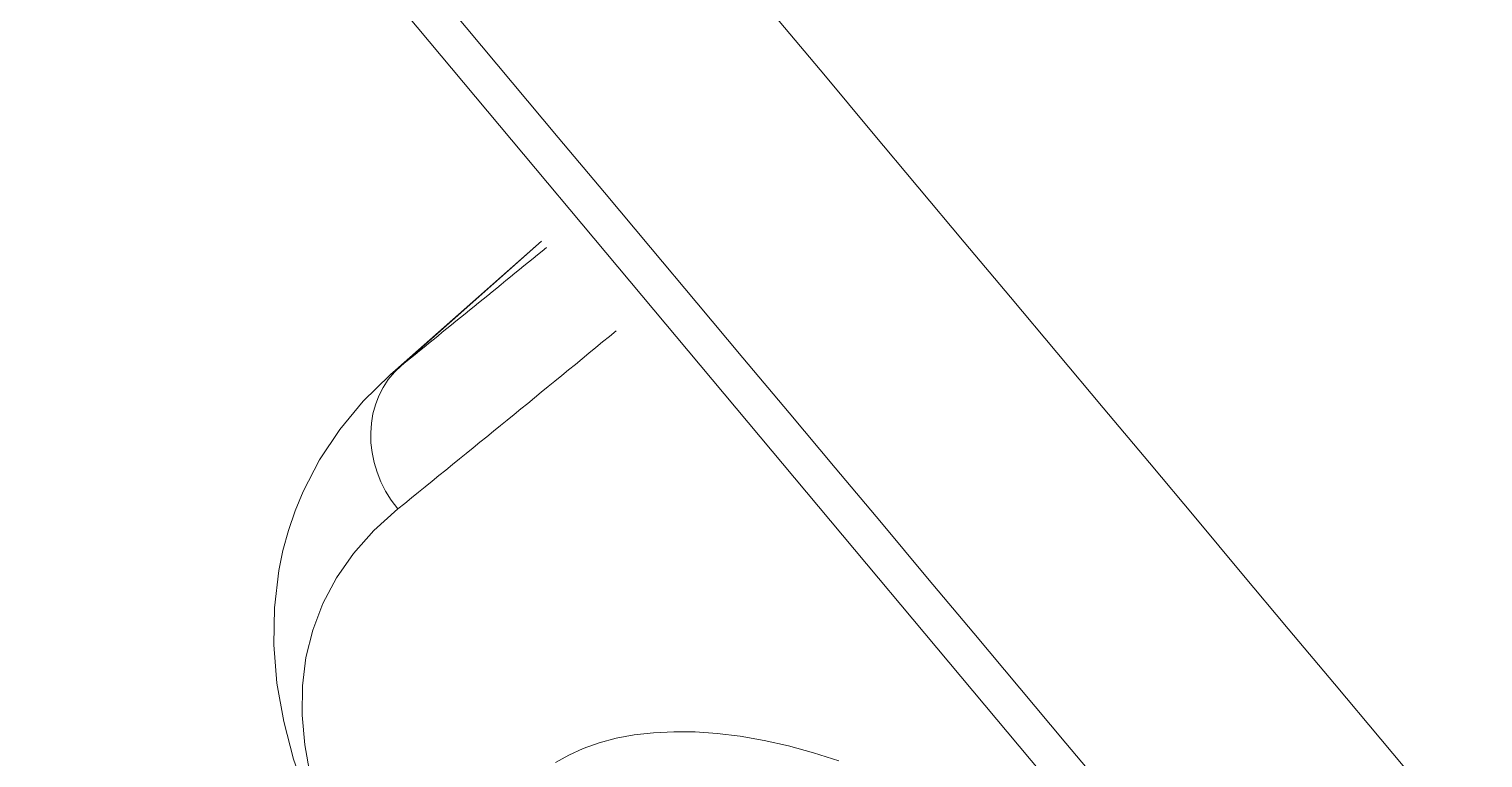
# Model space of a CAD drawing. Header units: metres. Extents: x 2999 to 3109, y 1752 to 1796.
# Drawn here: x 3008.42113 to 3008.44807, y 1761.38249 to 1761.39598 of the extents above; entities that cross this region are included whole.
import ezdxf

# ---------------------------------------------------------------- set-up
doc = ezdxf.new("R2010")
doc.units = ezdxf.units.M
doc.layers.add('PAREDES', color=7, linetype='Continuous')

msp = doc.modelspace()

# ---------------------------------------------------------------- linework, layer by layer
at = {"layer": 'PAREDES', "color": 253, "lineweight": 0}
for p, q in [((3008.365135056973, 1761.471513251216), (3008.474482411902, 1761.340893195721)), ((3008.427816322017, 1761.389575269297), (3008.430624494536, 1761.392060385697)), ((3008.428030193536, 1761.389756220176), (3008.430628397106, 1761.392055533745))]:
    msp.add_line(p, q, dxfattribs=at)
for points in [[(3008.427816322017, 1761.389575269297), (3008.427323572285, 1761.389093438994), (3008.426888617973, 1761.388570523915), (3008.426515943187, 1761.388010675875), (3008.426209457463, 1761.387419874025), (3008.42606166029, 1761.387062249545), (3008.425937486229, 1761.386697894941), (3008.425837087716, 1761.386328529774), (3008.425760031653, 1761.385955622224), (3008.425677577881, 1761.385269874842), (3008.425666695134, 1761.384583826911), (3008.42572566709, 1761.38387005302), (3008.425850228921, 1761.38316426431), (3008.426034157579, 1761.38246761902), (3008.426272128905, 1761.381779440965), (3008.426559140926, 1761.381100000254), (3008.426892152713, 1761.380426273617), (3008.427268058088, 1761.379756456722), (3008.427684423453, 1761.379088512305)], [(3008.427966061746, 1761.387099771878), (3008.427521017001, 1761.386699586484), (3008.427141449699, 1761.386272149822), (3008.426826857144, 1761.385820344366), (3008.426576397077, 1761.385346887718), (3008.426389000857, 1761.384854387572), (3008.426263116604, 1761.384344887882), (3008.426197270791, 1761.383820339003), (3008.426189748272, 1761.383282409419), (3008.426238901355, 1761.382732306705), (3008.426343101941, 1761.382171215034), (3008.4265005826, 1761.381599724355), (3008.426709673845, 1761.381018307615), (3008.426969015271, 1761.380427258722), (3008.427277048374, 1761.379826347553), (3008.427632656507, 1761.379215196503), (3008.42782779104, 1761.378905463386)], [(3008.430885087057, 1761.382400758323), (3008.431131654875, 1761.382541701259), (3008.431401734339, 1761.382664637298), (3008.431694589687, 1761.382768353523), (3008.432009574409, 1761.382851910728), (3008.432346037653, 1761.382914565062), (3008.432702762619, 1761.382955297893), (3008.433078882972, 1761.382973622771), (3008.433472986026, 1761.382968755064), (3008.433883783175, 1761.382940332408), (3008.434309872629, 1761.382887937484), (3008.434749621874, 1761.382811238417), (3008.435201394049, 1761.382710098686), (3008.435663626305, 1761.382584483527), (3008.436134505479, 1761.382434467022)]]:
    msp.add_lwpolyline(points, dxfattribs=at)
for centre, radius, start, end in [((3009.676827079062, 1762.285709528957), 1.466147559632665, 210.8146830557488, 229.0535089544584), ((2890.800908319564, 1662.770187747473), 153.508512631862, 39.95148548770695, 40.01526449184303), ((2900.617963891043, 1670.98857066539), 140.7010131401963, 39.9529715888732, 40.02233896083693), ((3008.129034743445, 1761.760500582298), 0.4762874699630602, 308.8852556461476, 309.3024777510178), ((3008.0582751069, 1761.84454466225), 0.5881559466733477, 308.9439406314057, 309.4522637999167), ((3008.432034066897, 1761.384807789523), 0.006365366682534799, 128.9765497751339, 131.4982624470922)]:
    msp.add_arc(centre, radius, start, end, dxfattribs=at)
for centre, major_axis, ratio, start_param, end_param in [((3011.830666244882, 1764.088775767936), (3.262736375842771, 2.73136916975431), 0.5783642864339333, 3.047316074371338, 3.235869169235229), ((3008.429326161836, 1761.388233232874), (-0.001254631972870585, 0.001557472224317085), 0.8851911425590515, 0.03035095147788525, 1.585496783256531)]:
    msp.add_ellipse(centre, major_axis=major_axis, ratio=ratio, start_param=start_param, end_param=end_param, dxfattribs=at)

doc.saveas('drawing.dxf')
